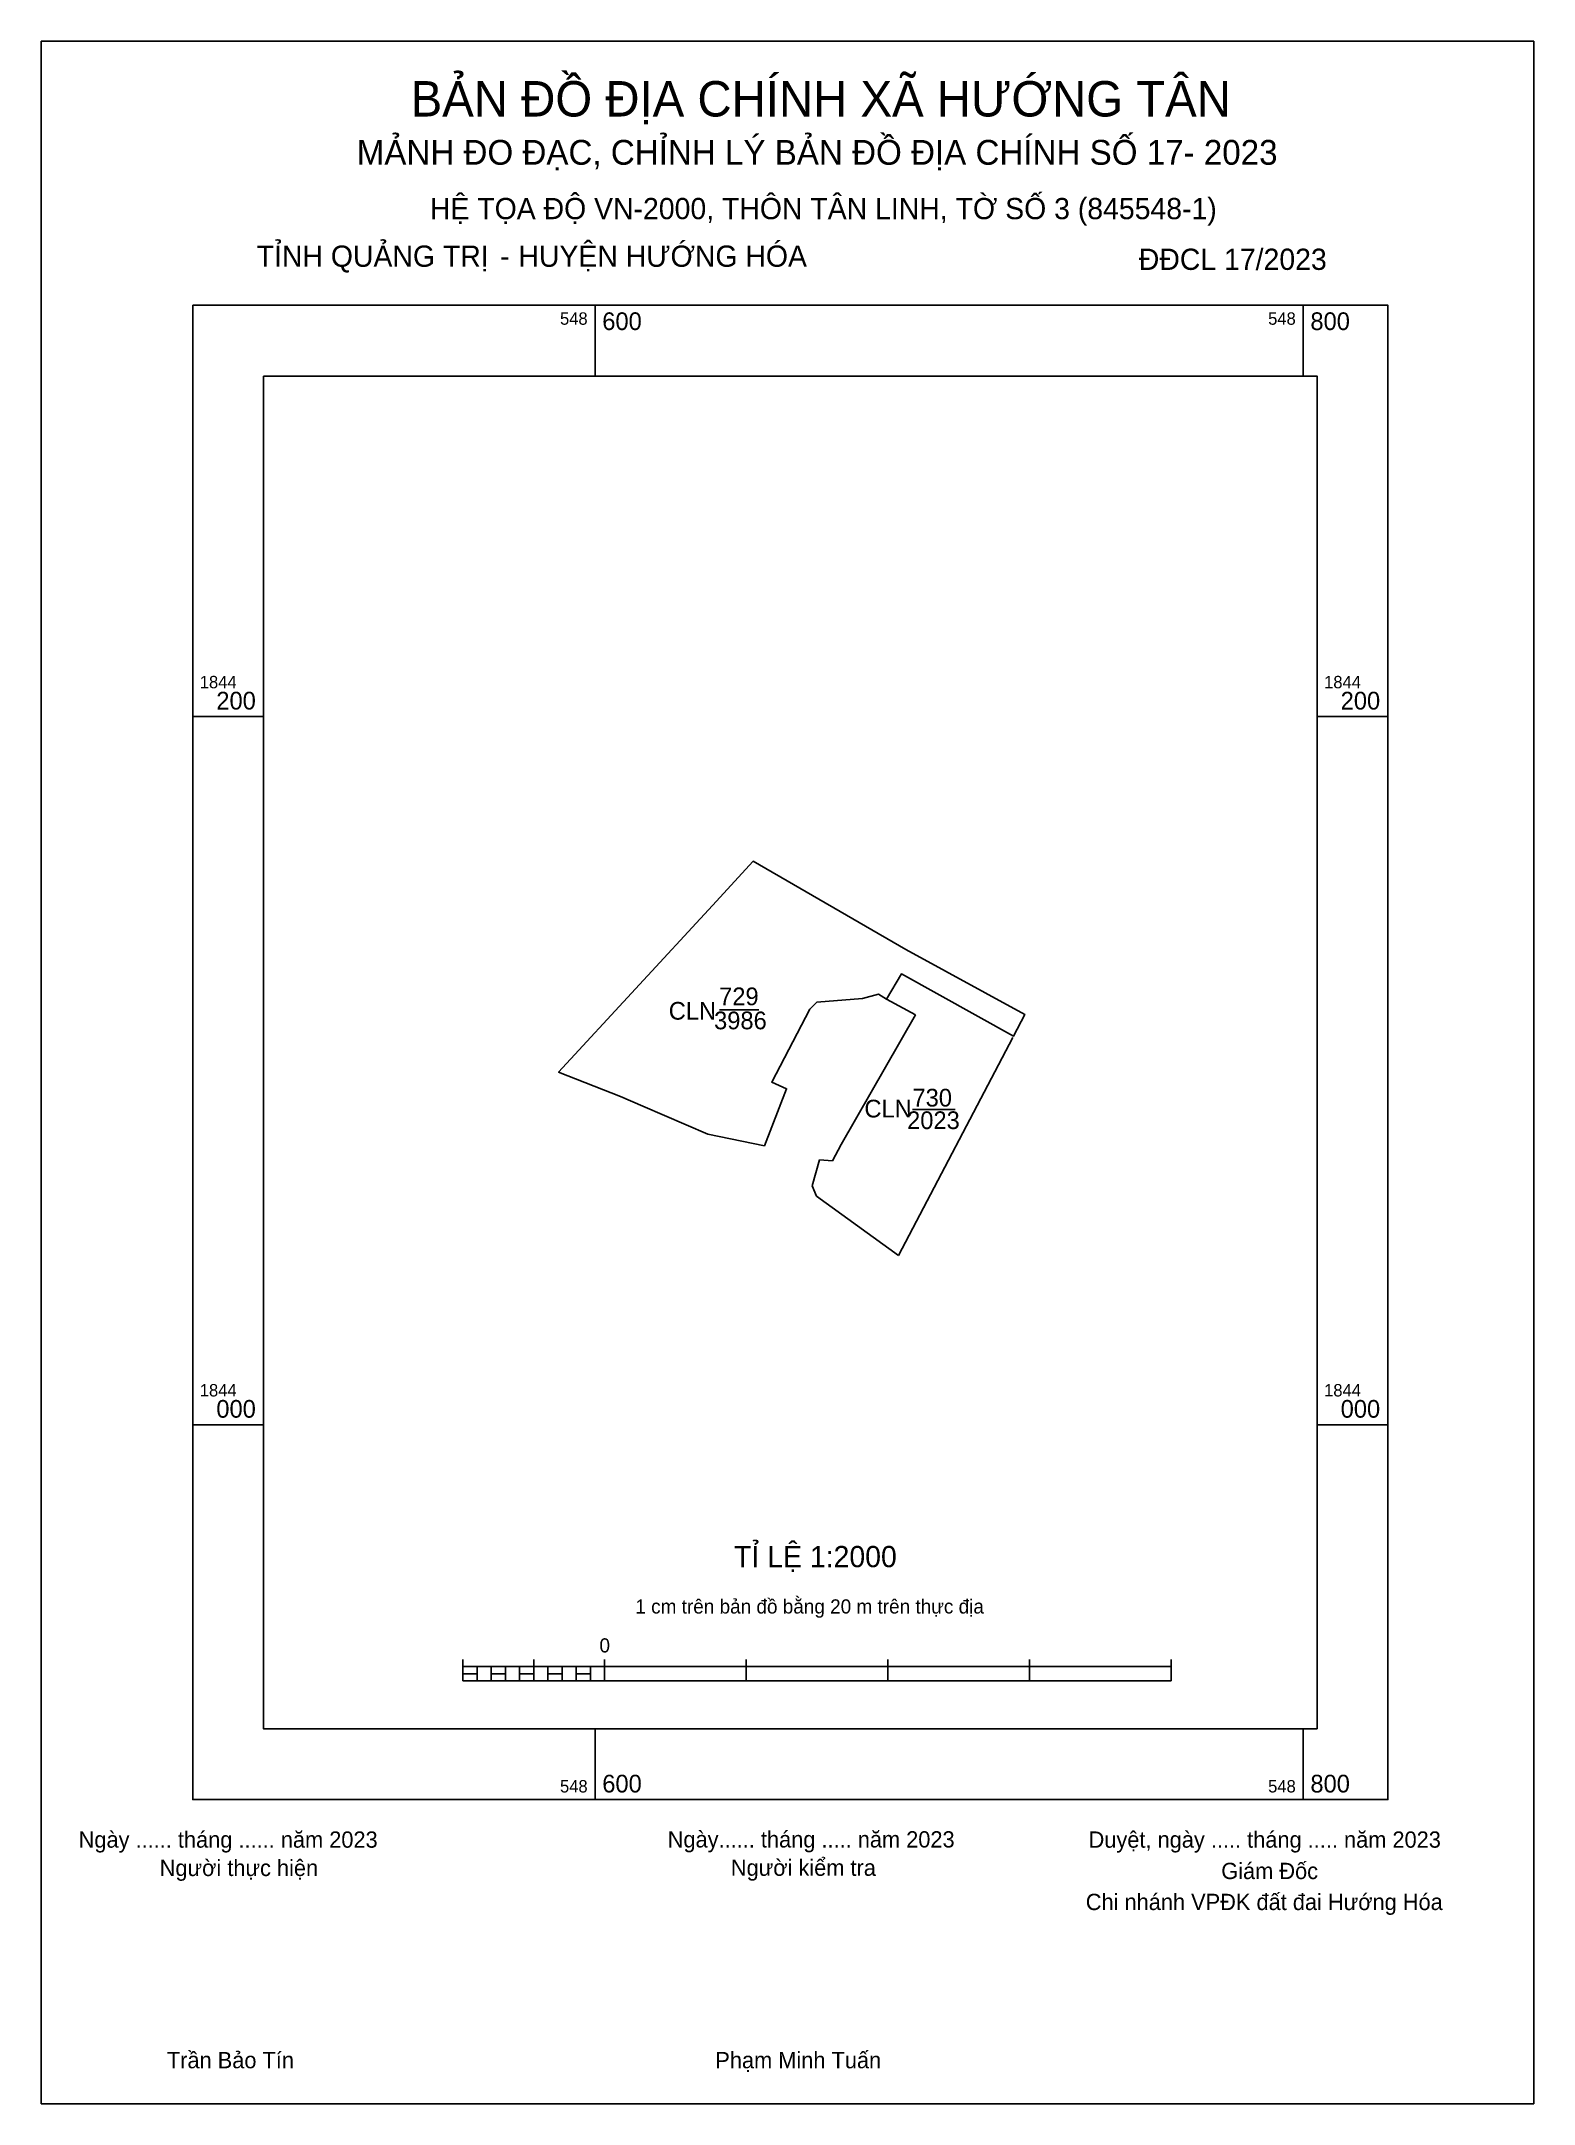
# Model space of a CAD drawing. Extents: x 548444 to 548865, y 1843808 to 1844391.
import ezdxf

# ---------------------------------------------------------------- set-up
doc = ezdxf.new("R2010")
doc.units = 0
for name, color, linetype in [('Level 1', 7, 'Continuous'), ('Level 10', 7, 'Continuous'), ('Level 13', 7, 'Continuous'), ('Level 2', 7, 'Continuous'), ('Level 6', 7, 'Continuous'), ('Level 62', 7, 'Continuous'), ('Level 63', 7, 'Continuous')]:
    doc.layers.add(name, color=color, linetype=linetype)

msp = doc.modelspace()

# ---------------------------------------------------------------- linework, layer by layer
at = {"layer": 'Level 1'}
for p, q in [((548443.55, 1844390.72), (548443.55, 1844390.72)), ((548865.08, 1843808.25), (548865.08, 1843808.25))]:
    msp.add_line(p, q, dxfattribs=at)
at = {"layer": 'Level 10'}
for p, q in [((548682.24, 1844120.21), (548690.51, 1844115.8)), ((548690.51, 1844115.8), (548669.43, 1844079.15)), ((548685.63, 1844047.78), (548717.96, 1844109.36)), ((548669.43, 1844079.15), (548666.98, 1844074.55)), ((548663.34, 1844074.81), (548661.27, 1844067.47)), ((548666.98, 1844074.55), (548663.34, 1844074.81)), ((548661.27, 1844067.47), (548662.54, 1844064.6)), ((548662.54, 1844064.6), (548685.63, 1844047.78))]:
    msp.add_line(p, q, dxfattribs=at)
msp.add_lwpolyline([(548647.79, 1844078.81), (548631.81, 1844082.11), (548613.45, 1844090), (548607.18, 1844092.68), (548589.68, 1844099.59), (548633.1, 1844146.68), (548644.58, 1844159.13), (548687.78, 1844134.26), (548721.36, 1844115.84), (548718.17, 1844109.76), (548686.49, 1844127.33), (548682.24, 1844120.21), (548679.98, 1844121.6), (548675.47, 1844120.35), (548662.57, 1844119.33), (548660.58, 1844117.41), (548649.86, 1844096.72), (548654.06, 1844094.89)], close=True, dxfattribs=at)
at = {"layer": 'Level 13'}
for p, q in [((548635.13, 1844117.2), (548646.26, 1844117.2)), ((548689.63, 1844089.02), (548701.69, 1844089.02))]:
    msp.add_line(p, q, dxfattribs=at)
at = {"layer": 'Level 2'}
msp.add_lwpolyline([(548443.55, 1844390.72), (548865.07, 1844390.72), (548865.07, 1843808.25), (548443.55, 1843808.25)], close=True, dxfattribs=at)
at = {"layer": 'Level 62'}
msp.add_lwpolyline([(548506.32, 1844296.16), (548803.87, 1844296.16), (548803.87, 1843914.16), (548506.32, 1843914.16)], close=True, dxfattribs=at)
at = {"layer": 'Level 63'}
for p, q in [((548443.55, 1844380.72), (548443.55, 1844390.72)), ((548443.55, 1844390.72), (548453.55, 1844390.72)), ((548443.55, 1844380.72), (548443.55, 1844390.72)), ((548443.55, 1844390.72), (548453.55, 1844390.72)), ((548855.07, 1844390.72), (548865.07, 1844390.72)), ((548855.07, 1844390.72), (548865.07, 1844390.72)), ((548865.07, 1844390.72), (548865.07, 1844380.72)), ((548865.07, 1844390.72), (548865.07, 1844380.72)), ((548443.55, 1844380.72), (548443.55, 1844380.72)), ((548443.55, 1844380.72), (548443.55, 1844380.72)), ((548600, 1844316.16), (548600, 1844296.16)), ((548800, 1844316.16), (548800, 1844296.16)), ((548486.32, 1844200), (548506.32, 1844200)), ((548803.87, 1844200), (548823.87, 1844200)), ((548486.32, 1844000), (548506.32, 1844000)), ((548803.87, 1844000), (548823.87, 1844000)), ((548562.63, 1843933.7), (548562.63, 1843927.7)), ((548582.63, 1843933.7), (548582.63, 1843927.7)), ((548602.63, 1843933.7), (548602.63, 1843927.7)), ((548642.63, 1843933.7), (548642.63, 1843927.7)), ((548682.63, 1843933.7), (548682.63, 1843927.7)), ((548722.63, 1843933.7), (548722.63, 1843927.7)), ((548762.63, 1843933.7), (548762.63, 1843927.7)), ((548562.63, 1843931.7), (548762.63, 1843931.7)), ((548562.63, 1843927.7), (548762.63, 1843927.7)), ((548566.63, 1843931.7), (548566.63, 1843927.7)), ((548570.63, 1843931.7), (548570.63, 1843927.7)), ((548574.63, 1843931.7), (548574.63, 1843927.7)), ((548578.63, 1843931.7), (548578.63, 1843927.7)), ((548582.63, 1843931.7), (548582.63, 1843927.7)), ((548586.63, 1843931.7), (548586.63, 1843927.7)), ((548590.63, 1843931.7), (548590.63, 1843927.7)), ((548594.63, 1843931.7), (548594.63, 1843927.7)), ((548598.63, 1843931.7), (548598.63, 1843927.7)), ((548602.63, 1843931.7), (548602.63, 1843927.7)), ((548600, 1843914.16), (548600, 1843894.16)), ((548800, 1843914.16), (548800, 1843894.16)), ((548443.55, 1843808.25), (548443.55, 1843818.25)), ((548443.55, 1843808.25), (548443.55, 1843818.25)), ((548865.07, 1843818.25), (548865.07, 1843808.25)), ((548865.07, 1843818.25), (548865.07, 1843808.25)), ((548453.55, 1843808.25), (548443.55, 1843808.25)), ((548453.55, 1843808.25), (548443.55, 1843808.25)), ((548865.07, 1843808.25), (548855.07, 1843808.25)), ((548865.07, 1843808.25), (548855.07, 1843808.25))]:
    msp.add_line(p, q, dxfattribs=at)
for points in [[(548486.32, 1844316.16), (548486.32, 1843894.16), (548823.87, 1843894.16), (548823.87, 1844316.16)], [(548562.63, 1843929.7), (548566.63, 1843929.7), (548566.63, 1843927.7), (548562.63, 1843927.7)], [(548562.63, 1843929.7), (548566.63, 1843929.7), (548566.63, 1843927.7), (548562.63, 1843927.7)], [(548570.63, 1843929.7), (548574.63, 1843929.7), (548574.63, 1843927.7), (548570.63, 1843927.7)], [(548578.63, 1843929.7), (548582.63, 1843929.7), (548582.63, 1843927.7), (548578.63, 1843927.7)], [(548586.63, 1843929.7), (548590.63, 1843929.7), (548590.63, 1843927.7), (548586.63, 1843927.7)], [(548594.63, 1843929.7), (548598.63, 1843929.7), (548598.63, 1843927.7), (548594.63, 1843927.7)]]:
    msp.add_lwpolyline(points, close=True, dxfattribs=at)

# ---------------------------------------------------------------- texts
at = {"layer": 'Level 13'}
for s, p in [('729', (548635.01, 1844118.49)), ('CLN', (548620.77, 1844114.41)), ('3986', (548633.58, 1844111.69)), ('CLN', (548676.03, 1844086.79)), ('730', (548689.61, 1844089.88)), ('2023', (548688.1, 1844083.51))]:
    msp.add_text(s, height=5, dxfattribs=at).set_placement(p)
at = {"layer": 'Level 6'}
for s, p in [('HỆ TỌA ÐỘ VN-2000, THÔN TÂN LINH, TỜ SỐ 3 (845548-1)', (548553.33, 1844340.47)), ('TỈ LỆ 1:2000', (548639.24, 1843959.78))]:
    msp.add_text(s, height=6, dxfattribs=at).set_placement(p)
at = {"layer": 'Level 63'}
for s, height, p in [('BẢN ĐỒ ĐỊA CHÍNH XÃ HƯỚNG TÂN', 10, (548547.88, 1844369.47)), ('MẢNH ĐO ĐẠC, CHỈNH LÝ BẢN ĐỒ ÐỊA CHÍNH SỐ 17- 2023', 7, (548532.65, 1844355.85)), ('TỈNH QUẢNG TRỊ', 6, (548504.4, 1844327.03)), ('-', 6, (548573.14, 1844327.03)), (' HUYỆN HƯỚNG HÓA', 6, (548576.09, 1844327.03)), ('ĐĐCL 17/2023', 6, (548753.54, 1844326.15)), ('548', 3.5, (548590.06, 1844310.66)), ('600', 5, (548602, 1844309.16)), ('548', 3.5, (548790.06, 1844310.66)), ('800', 5, (548802, 1844309.16)), ('1844', 3.5, (548488.32, 1844208)), ('200', 5, (548493, 1844202)), ('1844', 3.5, (548805.87, 1844208)), ('200', 5, (548810.55, 1844202)), ('1844', 3.5, (548488.32, 1844008)), ('1844', 3.5, (548805.87, 1844008)), ('000', 5, (548493, 1844002)), ('000', 5, (548810.55, 1844002)), ('1 cm trên bản đồ bằng 20 m trên thực địa', 4, (548611.35, 1843946.7)), ('0', 4, (548601.21, 1843935.7)), ('548', 3.5, (548590.06, 1843896.16)), ('600', 5, (548602, 1843896.16)), ('548', 3.5, (548790.06, 1843896.16)), ('800', 5, (548802, 1843896.16)), ('Ngày ...... tháng ...... năm 2023', 4.6, (548454.11, 1843880.56)), ('Ngày...... tháng ..... năm 2023', 4.6, (548620.48, 1843880.62)), ('Duyệt, ngày ..... tháng ..... năm 2023', 4.6, (548739.35, 1843880.56)), ('Người thực hiện', 4.6, (548477, 1843872.56)), ('Người kiểm tra', 4.6, (548638.32, 1843872.62)), ('Giám Đốc', 4.6, (548776.82, 1843871.7)), ('Chi nhánh VPĐK đất đai Hướng Hóa', 4.6, (548738.56, 1843862.95)), ('Trần Bảo Tín', 4.6, (548479.03, 1843818.27)), ('Phạm Minh Tuấn', 4.6, (548633.93, 1843818.27))]:
    msp.add_text(s, height=height, dxfattribs=at).set_placement(p)

doc.saveas('drawing.dxf')
